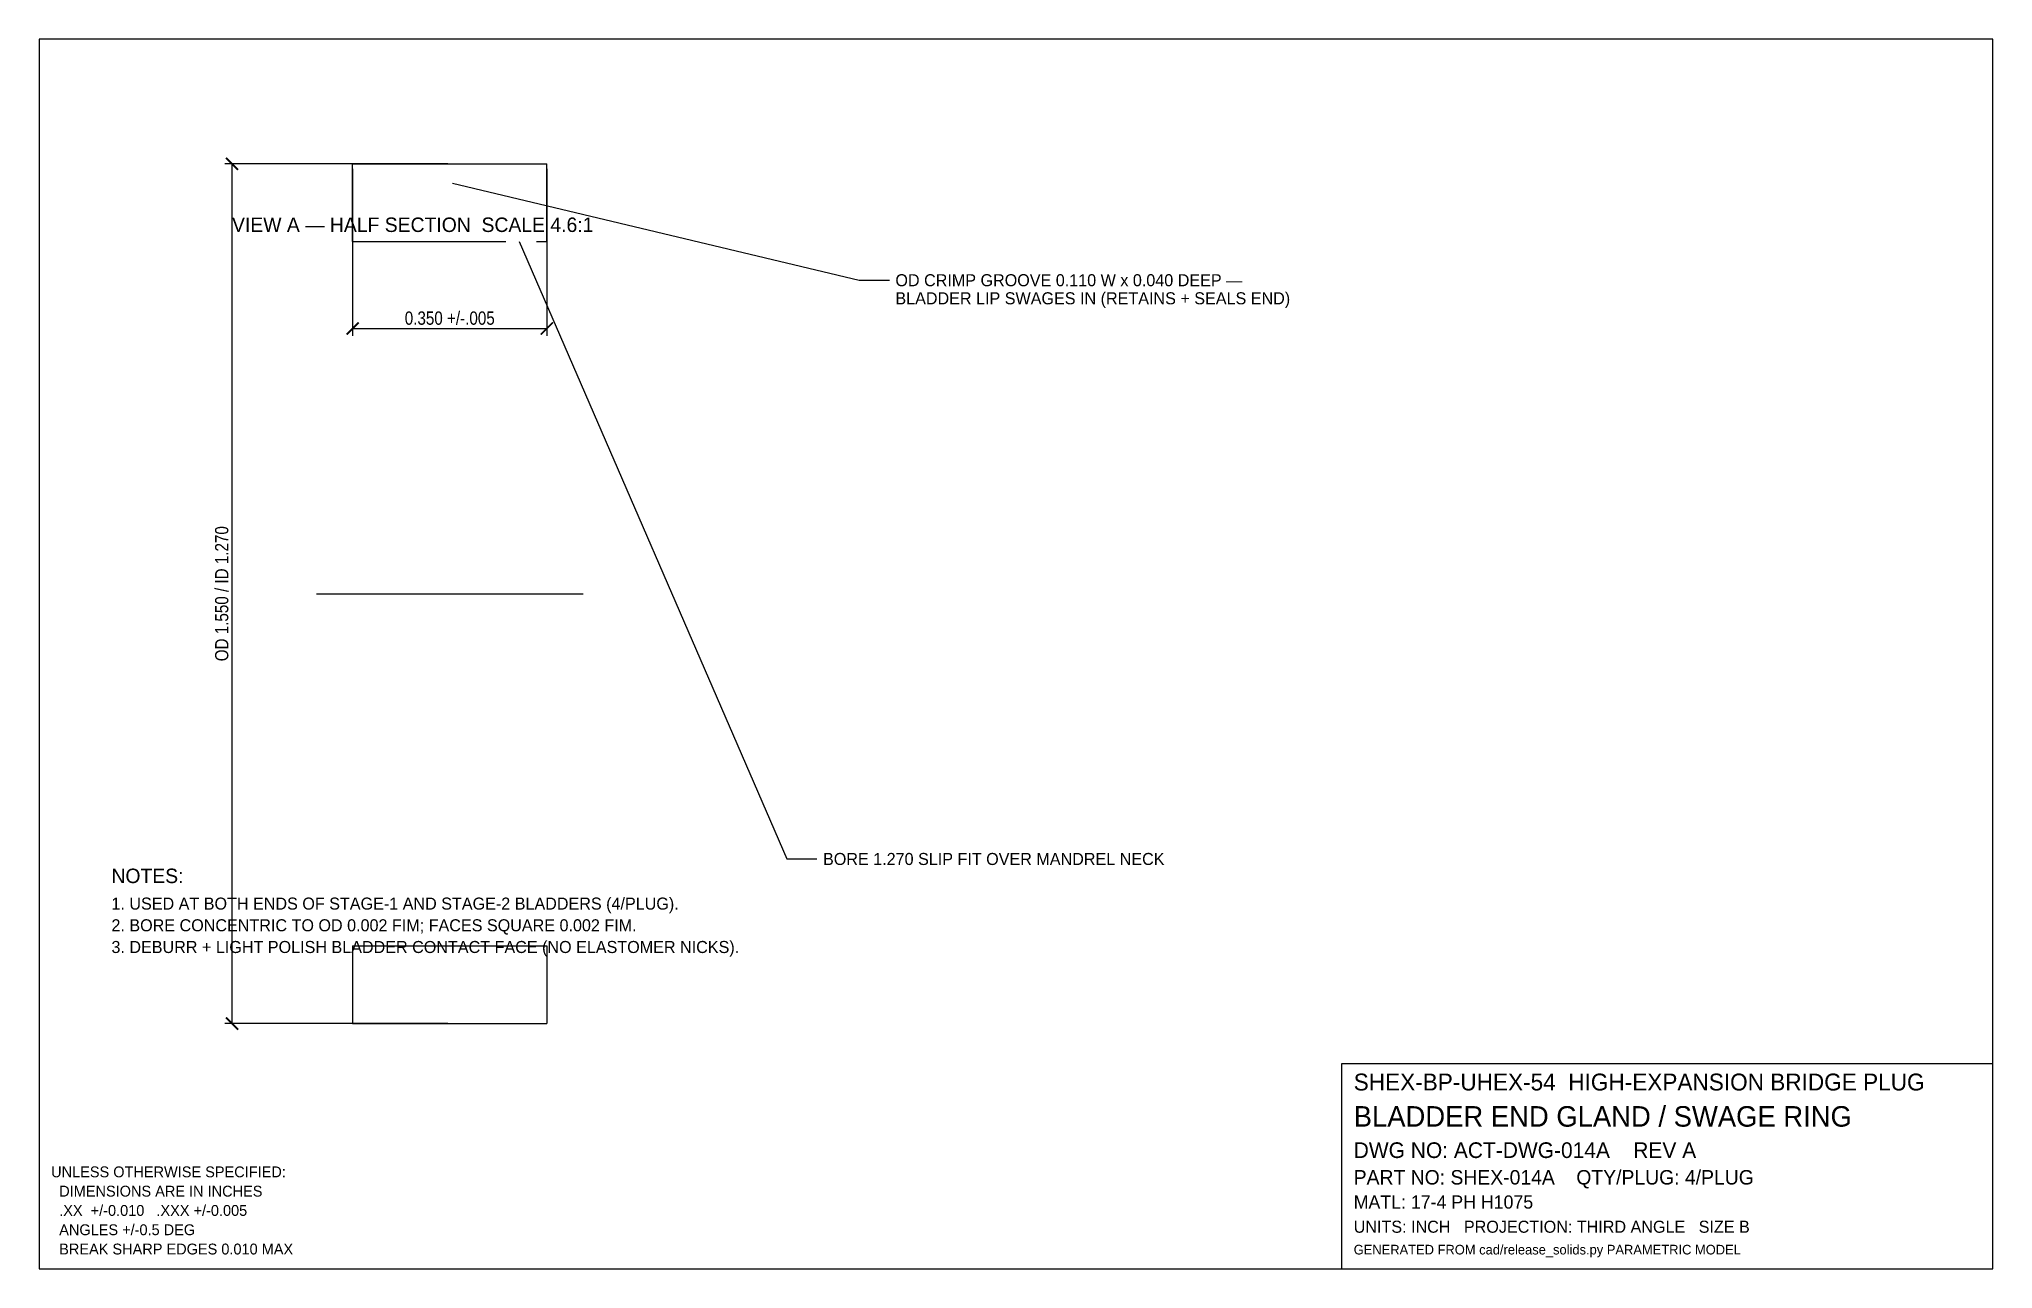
# Model space of a CAD drawing. Header units: inches. Extents: x 0.4 to 16.6, y 0.4 to 10.6.
import ezdxf

# ---------------------------------------------------------------- set-up
doc = ezdxf.new("R2010")
doc.units = ezdxf.units.IN
doc.linetypes.add('CENTER', pattern=[5.08, 3.175, -0.635, 0.635, -0.635])
doc.linetypes.add('DASHED', pattern=[1.524, 1.27, -0.254])
for name, color, linetype in [('BORDER', 7, 'CONTINUOUS'), ('CENTER', 1, 'CENTER'), ('DIM', 4, 'CONTINUOUS'), ('GEOM', 7, 'CONTINUOUS'), ('HIDDEN', 8, 'DASHED'), ('TEXT', 7, 'CONTINUOUS')]:
    doc.layers.add(name, color=color, linetype=linetype)
doc.styles.add('OpenSansCondensed-Light', font='OpenSansCondensed-Light.ttf')
doc.dimstyles.new('EZDXF', dxfattribs={"dimtxt": 0.11, "dimasz": 0.1, "dimexe": 0.06, "dimexo": 0.04, "dimgap": 0.03, "dimtad": 1, "dimdec": 3, "dimlfac": 100, "dimzin": 12, "dimdsep": 46, "dimtxsty": 'OpenSansCondensed-Light', "dimblk": 'ARCHTICK', "dimcen": 2.5, "dimazin": 3, "dimtfac": 0.5, "dimtmove": 2, "dimatfit": 3})

# ---------------------------------------------------------------- blocks, each defined once
blk = doc.blocks.new('_ARCHTICK')
at = {"color": 0, "linetype": 'BYBLOCK', "const_width": 0.15}
blk.add_lwpolyline([(-0.5, -0.5), (0.5, 0.5)], dxfattribs=at)

msp = doc.modelspace()

# ---------------------------------------------------------------- linework, layer by layer
at = {"layer": 'BORDER'}
for points in [[(0.4, 0.4), (16.6, 0.4), (16.6, 10.6), (0.4, 10.6), (0.4, 0.4)], [(11.2, 0.4), (16.6, 0.4), (16.6, 2.1), (11.2, 2.1), (11.2, 0.4)]]:
    msp.add_lwpolyline(points, dxfattribs=at)
at = {"layer": 'CENTER'}
msp.add_line((2.7, 6), (4.91, 6), dxfattribs=at)
at = {"layer": 'DIM'}
for points in [[(3.828, 9.404), (7.2, 8.6), (7.45, 8.6)], [(4.38, 8.921), (6.6, 3.8), (6.85, 3.8)]]:
    msp.add_lwpolyline(points, dxfattribs=at)
at = {"layer": 'GEOM'}
for p, q in [((3, 8.921), (3, 9.565)), ((4.61, 8.921), (4.61, 9.565)), ((3, 3.079), (3, 2.435)), ((4.61, 3.079), (4.61, 2.435))]:
    msp.add_line(p, q, dxfattribs=at)
for points in [[(3, 9.565), (4.61, 9.565)], [(3, 3.079), (4.61, 3.079)], [(3, 2.435), (4.61, 2.435)]]:
    msp.add_lwpolyline(points, dxfattribs=at)
at = {"layer": 'HIDDEN'}
msp.add_lwpolyline([(3, 8.921), (4.61, 8.921)], dxfattribs=at)

# ---------------------------------------------------------------- texts
at = {"layer": 'TEXT'}
for s, height, p in [('VIEW A — HALF SECTION  SCALE 4.6:1', 0.12, (2, 9)), ('OD CRIMP GROOVE 0.110 W x 0.040 DEEP —', 0.1, (7.5, 8.55)), ('BLADDER LIP SWAGES IN (RETAINS + SEALS END)', 0.1, (7.5, 8.4)), ('BORE 1.270 SLIP FIT OVER MANDREL NECK', 0.1, (6.9, 3.75)), ('NOTES:', 0.12, (1, 3.6)), ('1. USED AT BOTH ENDS OF STAGE-1 AND STAGE-2 BLADDERS (4/PLUG).', 0.1, (1, 3.38)), ('2. BORE CONCENTRIC TO OD 0.002 FIM; FACES SQUARE 0.002 FIM.', 0.1, (1, 3.2)), ('3. DEBURR + LIGHT POLISH BLADDER CONTACT FACE (NO ELASTOMER NICKS).', 0.1, (1, 3.02)), ('SHEX-BP-UHEX-54  HIGH-EXPANSION BRIDGE PLUG', 0.14, (11.3, 1.88)), ('BLADDER END GLAND / SWAGE RING', 0.17, (11.3, 1.58)), ('DWG NO: ACT-DWG-014A    REV A', 0.13, (11.3, 1.32)), ('UNLESS OTHERWISE SPECIFIED:', 0.09, (0.5, 1.16)), ('PART NO: SHEX-014A    QTY/PLUG: 4/PLUG', 0.12, (11.3, 1.1)), ('  DIMENSIONS ARE IN INCHES', 0.09, (0.5, 1)), ('MATL: 17-4 PH H1075', 0.11, (11.3, 0.9)), ('  .XX  +/-0.010   .XXX +/-0.005', 0.09, (0.5, 0.84)), ('  ANGLES +/-0.5 DEG', 0.09, (0.5, 0.68)), ('UNITS: INCH   PROJECTION: THIRD ANGLE   SIZE B', 0.1, (11.3, 0.7)), ('  BREAK SHARP EDGES 0.010 MAX', 0.09, (0.5, 0.52)), ('GENERATED FROM cad/release_solids.py PARAMETRIC MODEL', 0.08, (11.3, 0.52))]:
    msp.add_text(s, height=height, dxfattribs=at).set_placement(p)

# ---------------------------------------------------------------- dimensions: what is measured, and where the dimension line sits
at = {"layer": 'DIM'}
msp.add_linear_dim(base=(2, 2.435), p1=(3.828, 2.435), p2=(3.828, 9.565), angle=90, text='OD 1.550 / ID 1.270', dimstyle='EZDXF', override={"dimlfac": 0.217391}, dxfattribs=at).render()
msp.add_linear_dim(base=(3, 8.2), p1=(3, 9.565), p2=(4.61, 9.565), text='0.350 +/-.005', dimstyle='EZDXF', override={"dimlfac": 0.217391}, dxfattribs=at).render()

doc.saveas('drawing.dxf')
